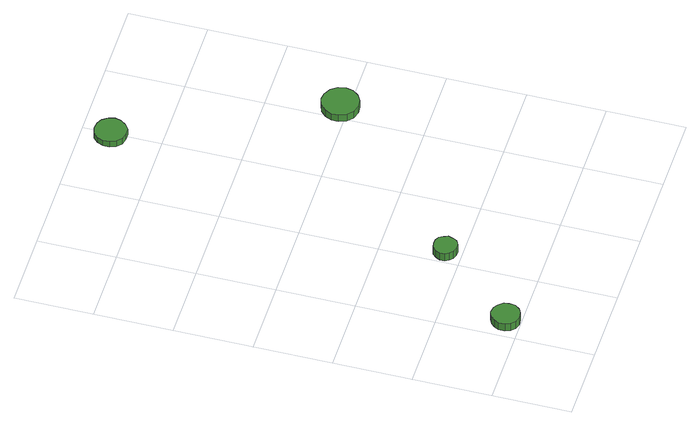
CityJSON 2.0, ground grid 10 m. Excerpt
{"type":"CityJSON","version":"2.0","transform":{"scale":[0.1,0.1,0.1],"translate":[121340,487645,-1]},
"CityObjects":{
"tree1":{"type":"SolitaryVegetationObject","attributes":{"function":"something"},"geometry":[{"type":"MultiSurface","lod":"1","boundaries":[[[0,1,2,3,4,5,6,7,8,9,10,11,12,13,14]],[[15,16,17,18,19,20,21,22,23,24,25,26,27,28,29]],[[0,29,28,1]],[[1,28,27,2]],[[2,27,26,3]],[[3,26,25,4]],[[4,25,24,5]],[[5,24,23,6]],[[6,23,22,7]],[[7,22,21,8]],[[8,21,20,9]],[[9,20,19,10]],[[10,19,18,11]],[[11,18,17,12]],[[12,17,16,13]],[[13,16,15,14]],[[14,15,29,0]]]}]},
"tree2":{"type":"SolitaryVegetationObject","attributes":{"function":"something"},"geometry":[{"type":"MultiSurface","lod":"1","boundaries":[[[30,31,32,33,34,35,36,37,38,39,40,41,42,43,44]],[[45,46,47,48,49,50,51,52,53,54,55,56,57,58,59]],[[30,59,58,31]],[[31,58,57,32]],[[32,57,56,33]],[[33,56,55,34]],[[34,55,54,35]],[[35,54,53,36]],[[36,53,52,37]],[[37,52,51,38]],[[38,51,50,39]],[[39,50,49,40]],[[40,49,48,41]],[[41,48,47,42]],[[42,47,46,43]],[[43,46,45,44]],[[44,45,59,30]]]}]},
"tree3":{"type":"SolitaryVegetationObject","attributes":{"function":"something"},"geometry":[{"type":"MultiSurface","lod":"1","boundaries":[[[60,61,62,63,64,65,66,67,68,69,70,71,72,73,74]],[[75,76,77,78,79,80,81,82,83,84,85,86,87,88,89]],[[60,89,88,61]],[[61,88,87,62]],[[62,87,86,63]],[[63,86,85,64]],[[64,85,84,65]],[[65,84,83,66]],[[66,83,82,67]],[[67,82,81,68]],[[68,81,80,69]],[[69,80,79,70]],[[70,79,78,71]],[[71,78,77,72]],[[72,77,76,73]],[[73,76,75,74]],[[74,75,89,60]]]}]},
"tree4":{"type":"SolitaryVegetationObject","attributes":{"function":"something"},"geometry":[{"type":"MultiSurface","lod":"1","boundaries":[[[90,91,92,93,94,95,96,97,98,99,100,101,102,103,104]],[[105,106,107,108,109,110,111,112,113,114,115,116,117,118,119]],[[90,119,118,91]],[[91,118,117,92]],[[92,117,116,93]],[[93,116,115,94]],[[94,115,114,95]],[[95,114,113,96]],[[96,113,112,97]],[[97,112,111,98]],[[98,111,110,99]],[[99,110,109,100]],[[100,109,108,101]],[[101,108,107,102]],[[102,107,106,103]],[[103,106,105,104]],[[104,105,119,90]]]}]}
},
"vertices":[
[45,20,20],[44,27,20],[39,33,20],[33,37,20],[25,38,20],[18,35,20],[13,30,20],[10,24,20],[10,16,20],[13,9,20],[18,4,20],[25,2,20],[33,3,20],[39,6,20],[44,12,20],[44,12,8],[39,6,8],[33,3,8],[25,2,8],[18,4,8],[13,9,8],[10,16,8],[10,24,8],[13,30,8],[18,35,8],[25,38,8],[33,37,8],[39,33,8],[44,27,8],[45,20,8],
[134,122,20],[132,128,20],[129,133,20],[123,136,20],[117,136,20],[111,135,20],[107,130,20],[104,125,20],[104,118,20],[107,113,20],[111,109,20],[117,107,20],[123,107,20],[129,110,20],[132,115,20],[132,115,8],[129,110,8],[123,107,8],[117,107,8],[111,109,8],[107,113,8],[104,118,8],[104,125,8],[107,130,8],[111,135,8],[117,136,8],[123,136,8],[129,133,8],[132,128,8],[134,122,8],
[217,564,18],[215,572,18],[210,579,18],[203,583,18],[194,584,18],[186,582,18],[180,576,18],[177,568,18],[177,560,18],[180,552,18],[186,546,18],[194,544,18],[203,544,18],[210,549,18],[215,556,18],[215,556,9],[210,549,9],[203,544,9],[194,544,9],[186,546,9],[180,552,9],[177,560,9],[177,568,9],[180,576,9],[186,582,9],[194,584,9],[203,583,9],[210,579,9],[215,572,9],[217,564,9],
[342,310,19],[340,320,19],[334,328,19],[325,333,19],[316,334,19],[306,331,19],[299,324,19],[295,315,19],[295,306,19],[299,297,19],[306,290,19],[316,287,19],[325,288,19],[334,293,19],[340,301,19],[340,301,8],[334,293,8],[325,288,8],[316,287,8],[306,290,8],[299,297,8],[295,306,8],[295,315,8],[299,324,8],[306,331,8],[316,334,8],[325,333,8],[334,328,8],[340,320,8],[342,310,8]
]}
